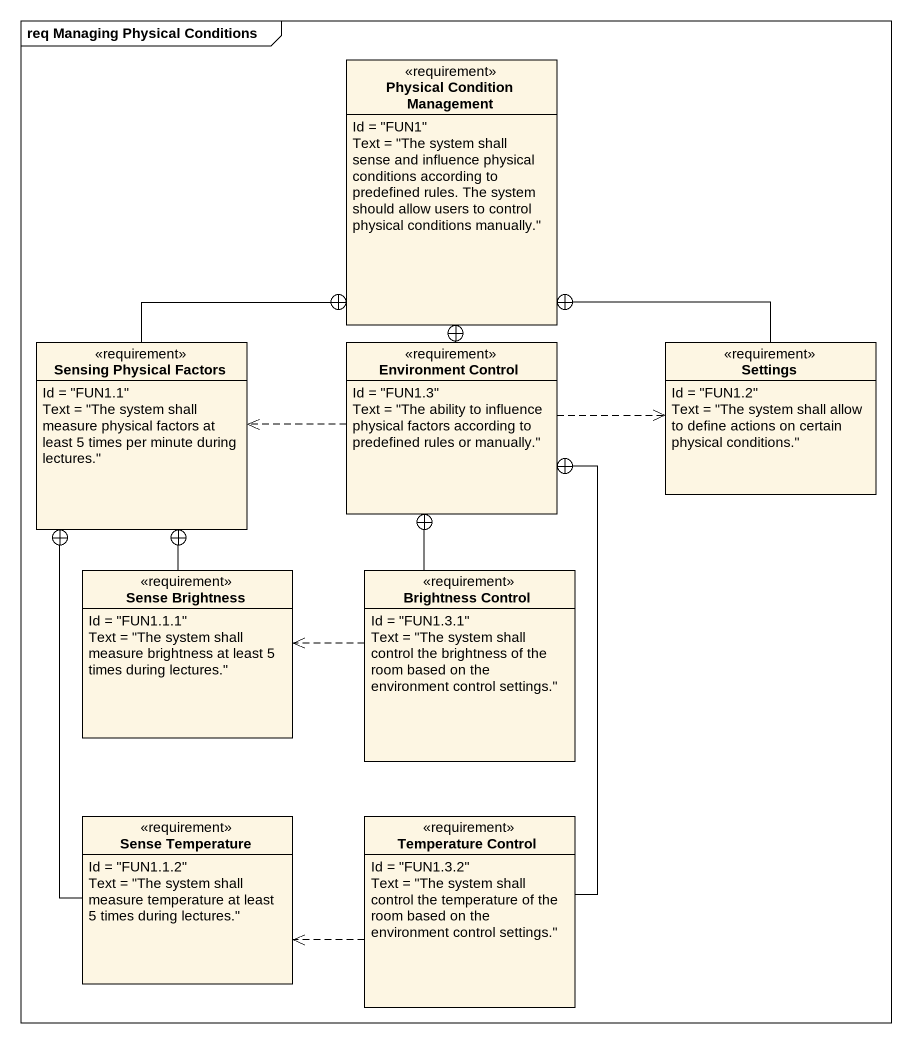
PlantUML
@startuml
mainframe req Managing Physical Conditions
hide circle
hide empty members
class "Physical Condition Management" as Physical_Condition <<requirement>> {
  Id = "FUN1"
  Text = "The system shall sense and influence physical conditions according to predefined rules. The system should allow users to control physical conditions manually."
}
class "Sensing Physical Factors" as Sensing_Physical_Factors <<requirement>> {
  Id = "FUN1.1"
  Text = "The system shall measure physical factors at least 5 times per minute during lectures."
}
class "Environment Control" as Environment_Control <<requirement>> {
  Id = "FUN1.3"
  Text = "The ability to influence physical factors according to predefined rules or manually."
}
class Settings <<requirement>> {
  Id = "FUN1.2"
  Text = "The system shall allow to define actions on certain physical conditions."
}
class "Sense Brightness" as Sense_Brightness <<requirement>> {
  Id = "FUN1.1.1"
  Text = "The system shall measure brightness at least 5 times during lectures."
}
class "Brightness Control" as Brightness_Control <<requirement>> {
  Id = "FUN1.3.1"
  Text = "The system shall control the brightness of the room based on the environment control settings."
}
class "Sense Temperature" as Sense_Temperature <<requirement>> {
  Id = "FUN1.1.2"
  Text = "The system shall measure temperature at least 5 times during lectures."
}
class "Temperature Control" as Temperature_Control <<requirement>> {
  Id = "FUN1.3.2"
  Text = "The system shall control the temperature of the room based on the environment control settings."
}
Sensing_Physical_Factors -up-+ Physical_Condition
Environment_Control -up-+ Physical_Condition
Environment_Control .left.> Sensing_Physical_Factors
Environment_Control .right.> Settings
Settings -up-+ Physical_Condition
Sense_Brightness -up-+ Sensing_Physical_Factors
Brightness_Control -up-+ Environment_Control
Brightness_Control .left.> Sense_Brightness
Sense_Temperature -up-+ Sensing_Physical_Factors
Temperature_Control -up-+ Environment_Control
Temperature_Control .left.> Sense_Temperature
@enduml
